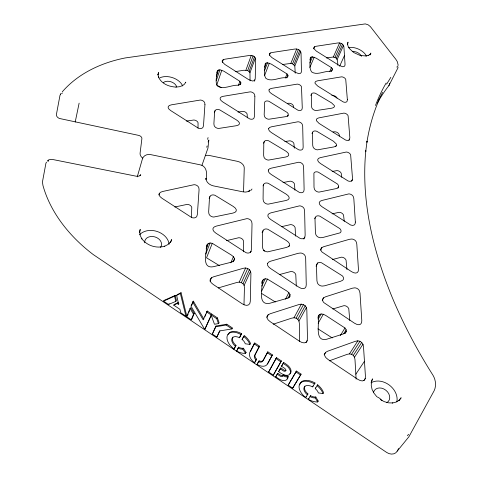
<?xml version="1.0" encoding="UTF-8"?>
<svg xmlns="http://www.w3.org/2000/svg" width="478" height="478" viewBox="0 0 478 478"><rect width="100%" height="100%" fill="white"/><g stroke="black" fill="none" stroke-linecap="round" stroke-linejoin="round"><path stroke-width="0.72" d="M243.983 304.701L244.449 287.571C244.754 283.532 240.332 281.154 236.807 282.486L218.344 287.911M250.06 80.806L249.964 72.758L249.086 71.491L247.688 70.601L243.905 70.242L235.194 71.646M243.499 251.763L243.451 240.804A4.039 3.029 22.9 0 0 238.773 237.715L226.488 240.655M247.347 117.851L247.132 114.057A3.627 2.414 21.5 0 0 242.949 111.374L237.972 112.037M243.535 191.648L244.252 167.981A7.224 5.067 21.6 0 0 237.482 161.349L209.543 155.511A7.295 5.127 20.1 0 0 205.343 155.637M234.501 258.437L234.441 260.038L233.258 261.358L231.053 262.267L213.517 266.7C200.754 269.174 206.944 251.171 207.088 244.784L208.3 243.481L210.093 242.985L212.292 243.332L231.334 255.025L233.425 256.71L234.501 258.437L233.031 261.83M240.822 82.634L240.781 83.805L239.777 84.702L237.907 85.233C231.34 84.797 223.543 90.067 217.472 86.016C214.64 81.708 217.149 75.679 217.376 70.953L218.398 70.069L219.922 69.806L223.853 71.186L239.902 81.302L240.822 82.634L240.093 84.648M191.397 217.544L191.78 207.428A4.039 2.976 19.1 0 0 187.161 204.387L174.823 206.998M198.011 128.092L198.059 122.78A3.752 2.551 19.1 0 0 193.775 120.008L186.48 121.095M371.525 381.737L371.245 385.465L372.057 389.385L373.886 393.024L376.706 396.585M365.21 378.69L365.443 376.359L363.495 346.568C363.471 342.541 359.217 339.685 355.495 341.262L327.693 351.199L325.673 352.328L324.646 353.881L324.711 355.71L325.865 357.628L328.004 359.45L357.759 379.305L360.275 380.59L362.497 380.918L364.194 380.261L365.21 378.69L363.961 380.512M159.299 193.5L159.144 195.006L160.07 196.655L161.988 198.274L191.684 217.538A4.218 3.125 19.5 0 0 196.852 216.265L197.372 214.365L199.069 189.742L198.83 187.782A4.129 2.982 19.4 0 0 194.104 184.687L162.669 191.475L160.518 192.281L159.299 193.5L158.863 194.875M352.274 179.901L352.495 178.234L350.643 154.83A3.722 2.48 26.7 0 0 346.263 152.034L320.38 157.626L318.653 158.314L317.762 159.371L317.81 160.692L318.79 162.156L320.607 163.607L348.038 180.947A3.8 2.581 27.3 0 0 352.274 179.901L351.587 181.216M349.621 139.11L349.836 137.568L348.104 115.79A3.591 2.306 25.9 0 0 343.879 113.113L318.88 117.863L317.207 118.466L316.352 119.434L316.394 120.665L319.089 123.426L345.528 140.006A3.663 2.402 26.3 0 0 349.621 139.11L348.958 140.436M307.139 340.772L307.479 338.532L306.828 309.78C306.948 305.717 302.586 303.112 298.941 304.552L270.267 313.729L268.17 314.793L267.053 316.275L267.041 318.031L268.128 319.901L270.219 321.688L299.539 341.262L302.042 342.535L304.283 342.887L306.034 342.278L307.139 340.772L306.04 342.678M398.019 66.98L397.857 68.037L388.847 85.723L386.804 88.352A423.496 245.68 41.2 0 0 378.474 101.049M315.301 217.43L315.008 219.229L315.42 232.577L315.839 234.561A4.165 3.011 27.4 0 0 320.601 237.733L322.823 237.5L340.031 232.846A3.782 2.701 28.2 0 0 339.81 228.598L319.836 216.158A4.111 2.934 27 0 0 315.301 217.43L314.632 218.757M304.833 237.106L305.149 235.218L304.6 210.828L304.205 208.886A3.991 2.844 25.8 0 0 299.539 205.857L270.901 212.853L268.971 213.672L267.943 214.885L267.931 216.379L268.935 218.004L270.859 219.593L300.136 238.408A4.081 2.976 26.5 0 0 304.833 237.106L303.835 239.09M312.612 132.245L312.696 145.246L313.078 146.967A3.86 2.587 25.2 0 0 317.482 149.847L333.781 146.955L335.544 146.328L336.434 145.336L336.369 144.075L333.495 141.267L316.83 131.307A3.812 2.521 25 0 0 312.612 132.245L311.997 133.595M311.411 94.118L311.477 106.218L311.841 107.825A3.722 2.402 24.5 0 0 316.095 110.579L331.828 108.171L333.536 107.616L334.397 106.713L334.331 105.542L331.565 102.878L315.48 93.318A3.681 2.348 24.3 0 0 311.411 94.118L310.82 95.475M262.386 280.682C262.745 287.129 256.961 305.836 269.7 303.297L286.77 298.445L288.891 297.471L290.003 296.085L289.985 294.424L288.855 292.65L286.716 290.935L267.447 279.098L265.266 278.776L263.521 279.319L261.753 282.008M75.201 122.045L79.127 103.152M263.031 230.641L262.637 232.523L262.452 246.487L262.798 248.56A4.308 3.221 24.8 0 0 267.686 251.852L286.424 247.473L288.461 246.618L289.525 245.363L289.513 243.834L288.425 242.179L286.376 240.554L267.883 229.285A4.254 3.137 24.4 0 0 263.031 230.641L262.117 232.666M251.034 251.291L251.458 249.319L252.026 223.8L251.697 221.768A4.135 3.035 23 0 0 246.911 218.631L216.283 226.112L214.198 226.984L213.051 228.263L212.967 229.822L213.953 231.513L215.913 233.168L246.003 252.683A4.224 3.185 23.6 0 0 251.034 251.291L250.43 252.641M263.623 184.49L263.241 186.223L263.073 199.111L263.408 201.035A4.141 2.97 23.8 0 0 268.104 204.166L286.107 200.473L288.067 199.72L289.088 198.585L289.076 197.169L288.031 195.621L286.059 194.086L268.283 183.325A4.093 2.892 23.5 0 0 263.623 184.49L263.037 185.858M264.167 141.793L263.802 143.388L263.647 155.326L263.97 157.113A3.991 2.748 23.1 0 0 268.487 160.094L285.808 156.999L287.696 156.342L288.682 155.308L288.67 153.994L287.666 152.542L285.766 151.084L268.654 140.795A3.943 2.677 22.9 0 0 264.167 141.793L263.605 143.173M254.894 79.868L255.252 78.434L255.67 59.571C255.652 56.356 251.984 54.976 249.235 55.496L225.019 59.182L223.244 59.702L222.27 60.587L222.21 61.734L224.75 64.381L248.548 79.557L252.444 81.003L253.926 80.752L254.894 79.868L254.392 81.2M209.944 196.506L209.46 198.316L208.659 211.79L208.922 213.797A4.296 3.167 20.8 0 0 213.738 217.042L232.959 213.08L235.068 212.286L236.204 211.091L236.257 209.615L235.224 208.002L233.216 206.406L214.933 195.263A4.242 3.083 20.7 0 0 209.944 196.506L209.161 198.597M157.979 74.586L158.559 72.513L158.015 74.921L158.039 74.502L158.457 77.119L158.314 76.755C161.415 83.781 168.794 86.769 176.137 87.092M215.022 110.723L214.58 112.258L213.893 123.79L214.144 125.523A3.985 2.701 20.3 0 0 218.601 128.463L236.341 125.72L238.289 125.105L239.335 124.119L239.376 122.852L238.42 121.436L236.562 119.996L219.623 109.821A3.938 2.635 20.2 0 0 215.022 110.723L214.311 112.772M137.258 176.854L142.289 159.359C143.083 155.589 147.332 153.743 150.881 154.657L199.667 164.713C206.843 165.681 207.464 173.807 205.97 179.441L205.934 178.384C206.006 182.387 209.836 185.088 213.433 185.888L243.224 191.893L245.608 192.078L247.789 191.672L249.54 190.704L248.817 191.439L249.892 190.083M206.741 147.266L207.135 145.933M207.56 139.343L208.085 137.568M139.397 232.093L140.227 229.392L139.684 232.649L139.707 232.248L140.281 235.666L141.954 239L141.811 238.731C146.919 245.71 156.599 248.775 164.814 246.146L164.546 246.278L167.886 244.575L170.407 242.161L170.186 242.501L171.71 239.574L171.01 241.569M216.689 72.991L217.376 70.953M216.337 76.187L218.398 70.069M216.247 80.68L219.922 69.806M222.324 62.421L223.244 59.702M221.804 70.194L216.719 85.132L221.183 87.617M208.121 141.984L208.838 139.935L207.966 148.072L201.955 165.334M140.401 174.876L140.102 175.725L140.795 174.87L139.026 176.149L136.439 176.251L53.339 159.628L50.889 159.419L48.852 159.807L47.376 160.739M238.444 85.335L239.902 81.302M245.901 70.17L251.261 55.43M247.688 70.601L253.065 55.872M249.086 71.491L254.487 56.774M249.964 72.758L255.383 58.047M264.507 67.201L266.097 63.024L267.537 62.779L271.325 64.118L286.997 73.923L287.929 75.207L287.941 76.343L287.027 77.203L285.27 77.711C279.05 77.311 271.665 82.276 265.917 78.392C263.073 74.317 265.141 68.456 265.165 63.867L266.097 63.024M269.449 55.125L270.243 53.04L271.91 52.538L294.753 49.055C297.43 48.571 300.883 49.945 301.038 53.01L301.451 71.21L301.17 72.59L300.292 73.445L298.893 73.678L295.129 72.268L271.874 57.557L269.353 54.994L269.359 53.883L270.243 53.04M264.609 70.433L267.537 62.779M264.525 75.679L269.335 63.156M206.275 246.851L207.088 244.784M206.126 249.008L208.3 243.481M205.731 254.021L210.093 242.985M212.292 243.332L206.532 257.803L219.581 265.726M190.023 308.477L186.695 316.741L191.236 319.806L191.911 319.017L194.199 313.431L190.704 307.695L190.023 308.477L193.524 314.219L191.236 319.806M203.849 319.053L193.339 301.152L190.967 306.135L204.757 329.491L211.461 314.751M187.376 315.958L188.207 313.891M188.762 312.516L189.593 310.449M191.648 305.346L193.339 301.152M282.373 64.542L290.833 63.413L296.671 49.001M285.324 78.057L286.997 73.923M286.812 77.968L287.929 75.207M295.231 73.218L294.812 65.928L292.554 63.837L298.409 49.431M293.922 64.697L299.796 50.31M379.06 99.836C373.163 113.37 369.213 127.692 366.919 142.259L367.062 141.207L365.694 151.753L365.831 150.701C360.723 202.409 373.939 254.182 393.944 301.528C404.968 327.119 418.095 351.796 433.026 375.32C435.733 379.89 436.462 385.764 434.179 390.657L408.875 436.79L397.218 451.124A8.658 6.913 42.4 0 1 386.642 452.433L93.258 254.571A146.256 105.118 18.8 0 1 42.954 185.446L42.434 182.016L45.942 163.118L46.581 162.15M371.388 382.107L372.721 378.845L371.52 380.566M294.812 65.928L300.704 51.54M210.045 281.166L211.449 277.766L213.63 276.774L243.141 268.331C246.714 267.023 251.189 269.395 250.92 273.488L250.305 301.224L249.863 303.381L248.68 304.815L246.869 305.376L244.611 305.006L242.131 303.745L213.224 284.446L211.186 282.695L210.159 280.879L210.254 279.182L211.449 277.766M313.753 48.786L314.614 46.748L316.173 46.27L337.755 42.972C340.372 42.512 343.628 43.892 343.903 46.814L345.05 64.393L344.847 65.725L344.041 66.544L342.726 66.765L339.087 65.396L316.358 51.116L313.849 48.631L313.807 47.561L314.614 46.748M309.971 59.792L311.118 57.067L312.475 56.834L316.137 58.143L331.463 67.661L332.401 68.91L332.461 70.003L331.624 70.828L329.975 71.312C324.066 70.959 317.051 75.649 311.602 71.921C308.746 68.037 310.425 62.337 310.27 57.88L311.118 57.067M309.881 62.965L312.475 56.834M287.726 116.518L288.294 113.937L287.326 112.569L269 101.318A3.8 2.486 22.5 0 0 264.675 102.167L264.179 114.738L264.495 116.399A3.848 2.545 22.6 0 0 268.845 119.243L285.533 116.68L287.356 116.094L288.306 115.15M309.864 67.41L314.201 57.205M206.58 311.865L211.079 314.888L214.473 324.251L218.464 323.612L219.127 322.805L217.394 317.882L207.249 311.064L203.18 319.848L192.658 301.941M204.984 316.388L205.833 314.393M206.4 313.06L207.249 311.064M230.802 262.828L233.425 256.71M61.913 93.73L62.242 92.977M204.757 329.491L211.748 314.088M326.36 57.922L333.327 57.025L339.577 42.924M333.327 57.025L334.976 57.438L341.25 43.349M212.226 333.955L216.056 326.032L226.817 324.209L232.631 328.111L231.973 328.924L219.605 330.949L216.833 337.068L212.226 333.955L212.883 333.154M213.17 332.509L216.056 326.032M329.653 71.712L331.463 67.661M337.838 65.247L337.582 60.891L336.321 58.28L342.606 44.197M331.194 71.604L332.401 68.91M337.217 59.469L343.521 45.392M239.227 282.134L245.596 267.991M347.369 43.839L348.032 42.178L347.625 44.143L347.56 43.755L347.978 46.002L349.209 48.338M241.384 282.54L247.783 268.409M339.613 66.251L344.471 55.526M219.952 330.824L216.833 337.068M243.075 283.663L249.504 269.55M244.127 285.396L250.586 271.295M369.99 54.952L370.886 53.076L369.751 54.695L369.99 54.378L368.132 55.544L368.436 55.364L365.945 55.992M261.615 283.311L263.521 279.319M261.753 286.095L265.266 278.776M261.669 291.066L267.447 279.098M227.994 334.666A13.647 8.018 38.3 0 1 241.653 333.746L241.008 334.57A13.659 8.018 38.3 0 0 228.556 333.704A13.659 8.018 38.3 0 0 229.781 344.907L233.957 349.125L235.995 345.409A8.066 4.738 38.3 0 1 232.917 337.121M235.355 346.227A8.072 4.738 38.3 0 1 232.027 338.352A8.072 4.738 38.3 0 1 239.478 337.731L241.008 334.57M235.995 345.409L233.957 349.125M241.653 333.746L239.478 337.731M335.783 146.668L336.434 145.336M242.071 339.476L244.252 335.496A14.394 8.455 38.3 0 1 250.562 343.58L249.922 344.405L245.25 343.796A6.405 3.764 38.2 0 0 242.071 339.476L243.947 336.124M236.592 350.966L238.671 347.195A7.056 4.141 38.2 0 0 243.398 348.205L246.098 352.471L245.465 353.296A13.659 8.018 38.3 0 1 239.675 352.417L238.898 352.113A13.659 8.018 38.3 0 1 236.592 350.966L237.231 350.147M237.518 349.555L238.671 347.195M288.873 246.69L289.525 245.363M388.847 85.723L389.51 84.379A15.493 9.446 26.3 0 0 389.707 83.262M396.907 67.165L397.511 65.94M266.844 317.404L268.17 314.793M254.147 343.831L249.821 352.364A10.456 6.13 37.3 0 0 252.372 360.812L254.529 362.832L256.626 359.175A5.276 3.095 37.3 0 1 255.168 354.712L259.554 346.203L254.786 343.001L254.147 343.831L258.921 347.04L254.541 355.542A5.276 3.095 37.3 0 0 255.999 360.012L254.529 362.832M250.454 351.539L254.786 343.001M378.241 100.936L382.591 92.368M337.946 188.189L338.627 186.868L338.555 185.512L337.498 184.024L318.276 172.14A3.955 2.719 25.8 0 0 313.903 173.233L314.004 187.251L314.405 189.091A4.003 2.784 26.2 0 0 318.981 192.114L335.879 188.667L337.701 187.956L338.627 186.868M285.462 299.204L288.855 292.65M287.941 298.35L289.985 294.424M289.321 297.394L290.003 296.085M272.424 354.927L267.298 364.134A10.426 6.118 37.3 0 1 259.572 365.64L256.991 364.475L259.082 360.848A5.228 3.071 37.3 0 0 263.372 360.233L267.829 351.838L272.424 354.927L267.913 363.292A10.42 6.118 37.3 0 1 267.405 364.009M259.082 360.848L256.991 364.475M320.493 250.179L321.879 247.562L323.743 246.684L349.43 239.311L351.599 239.03A4.021 2.88 29.3 0 1 356.325 242.095L356.797 244.103L358.452 269.347L358.225 271.307L357.281 272.597L355.71 273.081L353.666 272.723L351.348 271.546L322.047 252.043A4.093 2.993 28.2 0 1 321.879 247.562M267.829 351.838L262.751 361.069A5.234 3.071 37.3 0 1 258.461 361.685M316.048 266.186L317.786 262.93L319.412 262.422L321.485 262.745L342.26 275.788A3.938 2.916 29.9 0 1 342.499 280.377L340.533 281.291L324.628 285.79L322.309 286.083A4.338 3.256 29.1 0 1 317.356 282.749L316.92 280.61L316.472 266.168L316.777 264.22L317.786 262.93M273.207 324.204L291.604 318.181L293.97 317.78L301.337 304.163M293.97 317.78L296.109 318.169L303.512 304.564M268.576 371.956L276.529 357.681L281.357 360.926L273.314 375.152L268.576 371.956L269.192 371.113M269.538 370.474L276.529 357.681M299.652 341.627L299.348 323.331L298.935 321.079L297.824 319.304L305.257 305.717M298.935 321.079L306.398 307.515M397.218 451.124L398.646 448.543M273.314 375.152L281.357 360.926M286.089 370.223A2.432 1.434 36.3 0 1 283.621 369.847L280.813 367.952L280.198 368.801L283.012 370.695A2.432 1.434 36.3 0 0 285.736 370.797A2.432 1.434 36.3 0 0 284.434 368.185L281.542 366.238L283.137 363.382L283.753 362.533L286.842 364.606A7.965 4.708 36.3 0 1 289.841 373.832M277.204 374.155L279.994 376.037A2.39 1.398 36.3 0 0 282.779 375.559L283.382 374.71A6.907 4.075 36.2 0 0 288.085 376.138L287.481 376.993A7.564 4.427 36.3 0 1 278.698 378.779L275.734 376.778L277.814 373.306L280.598 375.182A2.39 1.398 36.3 0 0 283.197 375.397M283.137 363.382L286.232 365.461A7.977 4.702 36.3 0 1 290.08 373.802A7.977 4.702 36.3 0 1 281.399 373.551L278.596 371.669L280.198 368.801M283.753 362.533L281.542 366.238M277.814 373.306L275.734 376.778M280.813 367.952L278.596 371.669M185.601 82.521L185.805 82.156L184.394 84.253L182.148 85.879M47.937 161.642L48.565 160.542M322.25 300.327L323.702 297.764L325.637 296.766L352.34 288.204L354.592 287.852A4.188 3.113 31.3 0 1 359.51 291.078L360.012 293.241L361.798 320.619L361.571 322.752L360.591 324.174L358.96 324.741L356.833 324.389L354.419 323.164L323.875 302.628A4.266 3.244 30.1 0 1 323.702 297.764M317.995 317.111L319.459 314.548L321.15 313.962L323.307 314.267L325.733 315.438L344.973 327.98L346.162 329.802L346.257 331.517L345.086 333.405M318.211 319.083L321.15 313.962M318.151 323.224L323.307 314.267M288.156 385.154L296.491 371.053L301.08 374.137L292.656 388.19L288.156 385.154L296.491 371.053M292.656 388.19L301.08 374.137M324.15 354.831L325.673 352.328M340.324 335.538L344.973 327.98M386.63 84.146L390.825 77.352M343.831 333.572L346.162 329.802M60.616 94.309L59.995 95.307L56.428 114.379A5.258 3.591 12.4 0 0 59.344 118.448L138.584 135.37A3.728 2.593 16.2 0 1 141.888 138.716L140.096 153.127A7.517 5.306 16.6 0 0 142.605 158.069M299.718 384.868A13.868 8.156 35 0 1 315.008 383.015L314.422 383.888A13.88 8.15 35 0 0 299.861 383.78A13.88 8.15 35 0 0 305.669 397.529L307.94 393.938A8.198 4.822 35 0 1 304.898 386.122M307.94 393.938L307.354 394.81A8.204 4.816 35 0 1 304.325 386.971A8.204 4.816 35 0 1 312.576 386.869L315.008 383.015M308.316 399.309L310.61 395.7A7.188 4.218 35 0 0 315.821 396.973L318.211 401.084L317.637 401.956A14.041 8.246 35 0 1 311.501 400.839L310.694 400.51A14.041 8.246 35 0 1 308.316 399.309L308.896 398.443M315.235 388.656L317.679 384.808A14.519 8.532 35 0 1 323.588 392.695L323.009 393.573L318.348 392.922A7.278 4.278 35 0 0 315.235 388.656L315.821 387.783M60.437 94.286L61.029 93.353M329.276 360.848L347.13 354.347L349.442 353.899L357.837 340.826M349.442 353.899L351.569 354.27L359.994 341.208M356.128 379.162L354.987 359.57L354.479 357.245L353.302 355.423L361.762 342.379M354.479 357.245L362.969 344.226M317.637 401.956L315.241 397.845L315.821 396.973M310.61 395.7L310.031 396.573A7.194 4.218 35 0 0 315.241 397.845M355.835 374.184L364.457 361.296M317.679 384.808L317.093 385.686A14.531 8.532 35 0 1 323.009 393.573M312.576 386.869L313.162 385.997M305.669 397.529L306.255 396.662M346.257 331.517L345.23 332.969L343.186 334.002L326.623 339.266C314.357 342.039 319.585 324.144 318.091 318.103L318.408 315.976L319.459 314.548M255.999 360.012L256.626 359.175M399.022 400.576L401.144 397.774L398.921 400.456L399.238 400.205L396.16 402.082L392.444 402.99L392.761 402.966L388.59 402.846L384.33 401.675L380.273 399.536M258.921 347.04L259.554 346.203M238.032 348.014A7.062 4.141 38.2 0 0 242.758 349.03L243.398 348.205M250.705 190.656L252.002 189.025M215.399 326.838L226.16 325.016L226.817 324.209M218.464 323.612L216.725 318.689L217.394 317.882M407.417 435.709L408.612 434.293M193.524 314.219L194.199 313.431M185.954 316.245L186.629 315.456L181.06 292.733L177.332 294.591L176.639 295.368L178.754 304.623L177.147 303.536L173.723 305.137L179.925 309.314L180.786 312.755L185.954 316.245L180.367 293.51L181.06 292.733M177.147 303.536L177.834 302.759L178.903 303.482M175.779 301.403L176.466 300.62L175.259 295.404L164.217 300.345L163.524 301.116L168.507 304.48L175.779 301.403L174.566 296.181L175.259 295.404M173.723 305.137L174.41 304.361L177.834 302.759M168.507 304.48L169.194 303.703M62.271 91.836C78.267 73.319 101.581 62.612 125.254 57.94L365.312 23.9L368.15 24.808L370.438 26.69L395.844 59.332L397.284 61.614L398.222 65.325M176.639 295.368L180.367 293.51M163.524 301.116L174.566 296.181M182.435 85.676L179.441 86.721L175.952 87.092M332.766 308.997L343.975 305.657A4.099 3.101 31.5 0 1 348.779 308.824L349.788 320.499M279.522 274.545L291.042 271.474A4.063 3.071 27.1 0 1 295.78 274.599L296.312 286.149M332.294 259.572L341.453 257.182A3.932 2.874 29.4 0 1 346.072 260.199L346.938 269.562M281.345 226.733L290.552 224.6A3.908 2.844 25.7 0 1 295.117 227.576L295.583 236.12M332.043 213.875L339.117 212.298A3.788 2.665 27.9 0 1 343.568 215.172L344.238 221.38M282.994 182.566L290.104 181.174A3.764 2.635 24.7 0 1 294.496 184.012L294.914 190.16M332.114 171.471L336.948 170.61A3.651 2.48 26.7 0 1 341.238 173.359L341.776 177.32M284.816 141.578L289.686 140.819A3.633 2.45 24 0 1 293.916 143.543L294.305 148.204M333.011 131.928L334.929 131.785A3.525 2.312 25.8 0 1 339.069 134.426L339.464 136.039M287.338 103.344L289.292 103.23A3.513 2.282 23.4 0 1 293.384 105.841L293.713 107.407M331.81 95.618L333.046 95.552A3.406 2.163 25.1 0 1 337.044 98.08M366.238 55.974L360.615 55.514M290.833 63.413L292.554 63.837M359.976 55.394L353.666 52.508L349.43 48.565M261.89 293.629L275.34 301.988M334.976 57.438L336.321 58.28M263.378 250.388L264.591 251.153M317.948 328.852L332.222 337.91M351.569 354.27L353.302 355.423M296.109 318.169L297.824 319.304M226.16 325.016L231.973 328.924M295.888 371.914L300.483 375.003M267.202 352.674L271.803 355.769M275.914 358.53L280.747 361.774M211.079 314.888L216.725 318.689M242.758 349.03L245.465 353.296M377.375 102.961A423.496 245.68 41.2 0 1 378.11 101.683M283.382 374.71A2.39 1.398 36.3 0 1 283.376 374.967M288.085 376.138A7.558 4.433 36.3 0 1 287.123 379.024M246.098 352.471A13.647 8.018 38.3 0 1 245.441 352.519M318.211 401.084A14.029 8.251 35 0 1 317.506 401.096M144.709 242.812A8.598 6.573 16.9 0 1 154.896 236.897A8.598 6.573 16.9 0 1 160.483 247.389M163.422 82.563A7.511 4.947 17.9 0 1 170.927 81.762A7.511 4.947 17.9 0 1 176.627 86.757M159.772 77.878A14.304 9.423 17.9 0 1 182.614 85.771M352.268 51.54A6.573 3.955 25.3 0 1 361.488 56.332M348.438 47.692A12.524 7.534 25.3 0 1 366.411 55.914M377.136 396.901A8.783 6.937 38.6 0 1 381.976 400.707M370.94 382.884A16.933 13.259 38.3 0 1 389.044 384.886A16.933 13.259 38.3 0 1 396.877 401.759M373.497 392.45A8.891 6.961 38.3 0 1 385.758 390.162A8.891 6.961 38.3 0 1 386.744 402.679M139.564 234.77A16.377 12.524 16.9 0 1 157.059 231.442A16.377 12.524 16.9 0 1 169.11 244.3M375.493 105.477A433.791 246.08 40.8 0 1 386.14 83.023M243.613 336.315A14.406 8.449 38.3 0 1 249.922 344.405M287.481 376.993A6.913 4.069 36.2 0 1 282.779 375.559M267.519 263.48L267.507 265.099L268.546 266.838L270.554 268.517L298.654 287.081L301.05 288.3L303.195 288.664L304.88 288.144L305.938 286.782L306.261 284.733L305.669 258.293L305.257 256.196A4.153 3.083 27.1 0 0 300.405 253.017L298.099 253.328L270.596 261.209L268.588 262.141L267.519 263.48M268.337 170.013L268.325 171.393L269.293 172.916L271.14 174.422L299.294 192.353A3.926 2.754 25.3 0 0 303.811 191.242L304.116 189.503L303.608 166.924L303.231 165.119A3.842 2.635 24.8 0 0 298.744 162.233L271.181 168.184L269.323 168.907L268.337 170.013M268.708 128.451L268.696 129.729L269.622 131.157L271.402 132.585L298.511 149.716A3.782 2.551 24.5 0 0 302.867 148.766L303.16 147.158L302.688 126.204L302.323 124.525A3.705 2.444 24.1 0 0 298.003 121.759L271.444 126.801L269.652 127.441L268.708 128.451M269.042 89.84L269.036 91.035L269.933 92.374L271.647 93.736L297.788 110.131A3.651 2.372 23.8 0 0 301.988 109.319L302.275 107.831L301.487 86.757A3.579 2.276 23.6 0 0 297.31 84.11L271.683 88.352L269.956 88.92L269.042 89.84M254.858 96.192L254.41 116.453L254.033 118A3.77 2.515 21.8 0 1 249.57 118.855L222.784 101.928L221.033 100.523L220.155 99.131L220.221 97.894L221.23 96.932L223.077 96.341L250.287 91.836A3.699 2.408 21.6 0 1 254.565 94.566L254.858 96.192M204.948 104.551L203.497 125.618L203.025 127.226A3.914 2.665 19.4 0 1 198.268 128.14L170.801 110.645L169.027 109.187L168.16 107.741L168.292 106.457L169.409 105.453L171.387 104.831L200.342 100.039A3.83 2.551 19.4 0 1 204.715 102.86L204.948 104.551M355.357 222.037L355.136 223.835L354.222 225.007L352.71 225.431L350.744 225.054L322.244 206.896L320.356 205.367L319.334 203.807L319.286 202.379L320.206 201.22L321.999 200.443L348.832 193.889A3.866 2.665 27.8 0 1 353.373 196.816L353.828 198.675L355.357 222.037M347.363 99.717L347.148 101.145A3.537 2.241 25.5 0 1 343.192 101.91L317.673 86.022L315.074 83.405L315.038 82.258L315.862 81.374L317.482 80.836L341.656 76.827A3.471 2.151 25.2 0 1 345.737 79.396L347.363 99.717"/></g></svg>
